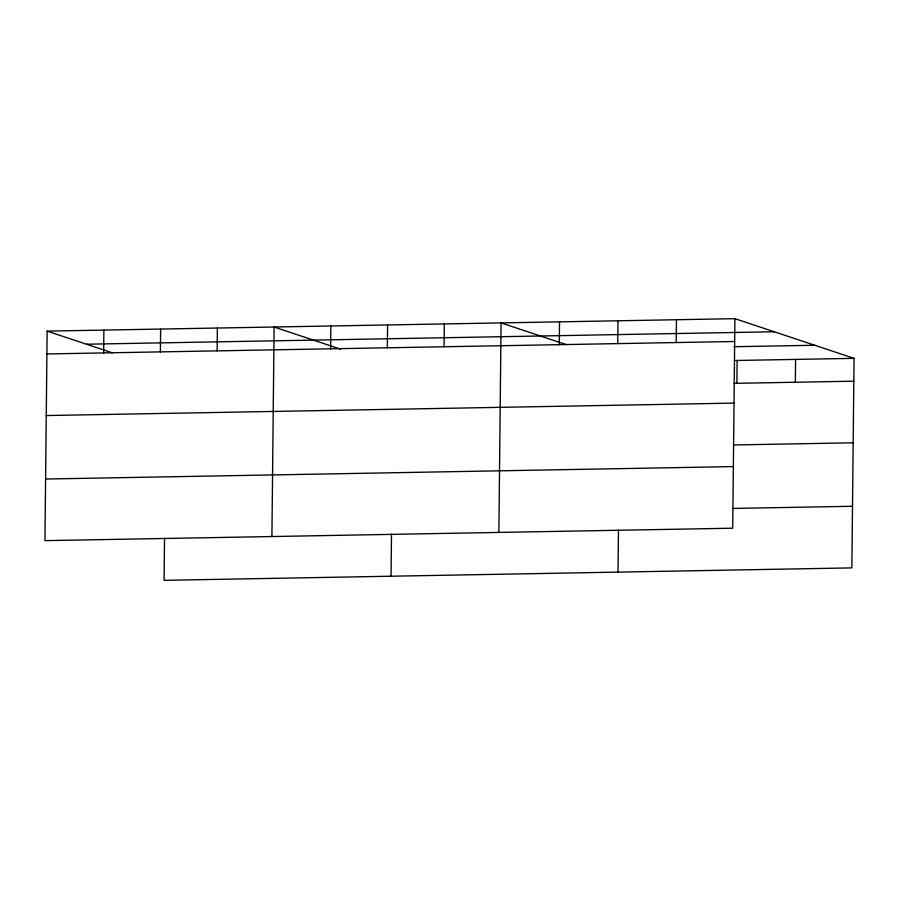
<?xml version="1.0" encoding="UTF-8"?>
<svg xmlns="http://www.w3.org/2000/svg" width="899" height="899" viewBox="0 0 899 899"><rect width="100%" height="100%" fill="white"/><g stroke="black" fill="none" stroke-linecap="round" stroke-linejoin="round"><path stroke-width="1.35" d="M47.141 331.113L44.95 540.647L732.719 528.196L734.91 318.673L47.141 331.113L112.24 352.801M103.643 352.914L103.879 330.09M160.382 351.891L160.629 329.056M164.528 538.321L164.09 580.327L851.859 567.887L854.05 358.353L734.91 318.673M217.131 350.868L217.367 328.034M271.914 536.534L274.105 327.011L340.429 349.104M330.607 348.812L330.843 325.977M387.345 347.789L387.593 324.955M391.054 576.225L391.492 534.22M444.095 346.756L444.331 323.932M498.878 532.433L501.069 322.898L566.168 344.587M559.29 344.677L559.526 321.842M617.748 343.62L617.984 320.786M618.018 572.112L618.456 530.107M676.205 342.564L676.453 319.729M736.888 383.3L737.135 360.465M795.345 382.244L795.593 359.409M86.461 344.216L774.23 331.765M46.905 353.948L734.674 341.496M734 346.722L814.73 345.261M734.348 360.521L854.05 358.353M734.112 383.356L853.814 381.187M46.265 415.552L734.022 403.112M733.46 444.96L853.162 442.802M45.591 479.032L733.359 466.592M732.797 508.441L852.499 506.272"/></g></svg>
